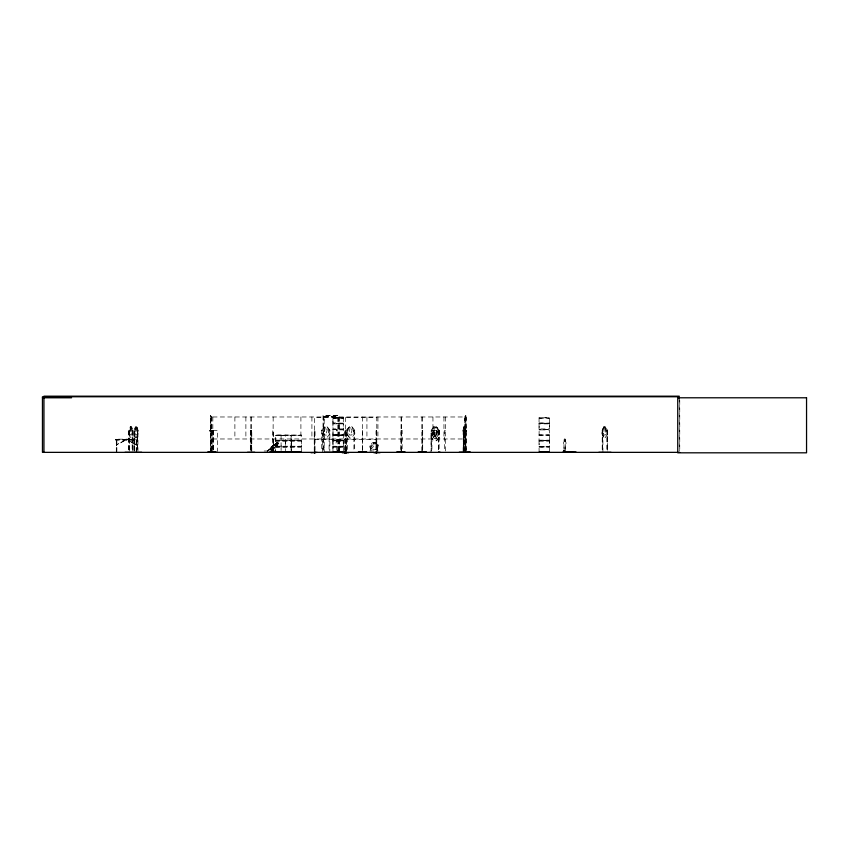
<?xml version="1.0" encoding="UTF-8"?>
<svg xmlns="http://www.w3.org/2000/svg" width="849" height="849" viewBox="0 0 849 849"><rect width="100%" height="100%" fill="white"/><g stroke="black" fill="none" stroke-linecap="round" stroke-linejoin="round"><path stroke-width="0.64" stroke-dasharray="4.25 3.18" d="M275.405 443.709L275.405 446.266L275.299 440.811L301.48 440.673L275.32 440.514L275.363 435.07L301.469 435.176L275.32 435.134M281.061 435.282L281.104 446.298L281.104 443.709M285.678 443.709L285.667 435.081M291.08 435.579L291.069 446.298L291.069 443.709M291.377 443.709L291.366 435.081M301.342 443.709L301.416 440.854M343.283 446.234L332.988 446.234L332.904 446.903L343.367 446.903L343.283 441.183L332.988 441.183L332.988 446.298L332.872 440.705L332.999 429.912L332.988 440.164L343.283 440.164L343.399 429.435L332.872 429.414L332.946 423.609L343.367 423.258M343.272 443.709L343.272 440.196M343.272 426.4L343.346 423.555M549.505 440.535L549.409 429.944L539.126 429.881L539.019 440.535L549.526 440.673L539.009 440.78L539.126 446.298L539.126 443.709M539.126 426.4L539.019 429.297L549.526 429.435L539.115 429.944M549.399 443.709L549.473 440.854M549.399 426.4L549.494 423.205L539.03 423.205L539.083 417.761L549.494 417.793L539.062 417.772M209.544 430.804C211.03 431.016 209.056 429.976 209.661 431.175M210.616 430.294L210.69 431.143L210.69 430.241M211.412 430.358L211.412 431.143L211.412 430.241M212.558 431.005C213.067 429.944 210.711 430.698 212.558 431.112M463.66 431.005C463.66 431.653 465.348 429.785 462.981 430.316L463.692 437.299L464.509 437.299M464.254 427.365L463.565 452.358M465.539 431.027L465.539 430.241M466.685 431.005C465.401 431.005 466.971 429.541 466.674 431.112M210.234 430.241L210.234 431.143M463.83 451.551L463.787 430.56M464.35 430.241L464.35 431.143M464.743 431.09L464.403 426.92L463.703 426.92L463.002 430.347M465.995 431.143L465.995 430.241M291.069 446.266L291.069 451.997M301.342 451.997L301.448 446.85M343.272 429.944L332.904 429.594M343.272 451.997L343.336 446.924M539.115 422.887L549.483 423.173M539.115 446.298L549.526 446.744L539.03 446.903L539.126 451.997M549.399 451.997L549.494 446.903M565.689 444.452L565.349 451.519L565.689 444.452A1.836 1.22 -90 0 0 565.434 441.565L565.041 438.784M275.394 441.183L301.353 441.183L301.342 446.234L275.394 446.234L275.405 451.997M606.961 430.263L607.651 430.347M606.971 430.188L606.95 451.063M338.762 451.519L339.144 444.452A1.836 1.836 0 0 0 338.762 441.565C340.438 437.957 335.259 437.957 336.926 441.565A1.836 1.836 0 0 0 336.544 444.452L336.926 451.519M322.546 430.241L321.729 430.347L321.729 451.063M347.421 430.188L346.604 430.347L349.289 426.92L352.038 426.824L354.797 430.316L354.797 433.807L352.038 437.299L349.247 437.299L346.488 433.807M432.014 430.188L431.886 452.358M563.959 444.452L564.214 451.519L563.874 444.452A1.836 1.22 -90 0 1 564.214 441.565L564.288 439.124M564.659 450.84L563.885 450.787L564.543 450.511M281.104 446.298L281.104 451.997M275.288 446.723L301.353 446.298M463.225 430.284L463.289 451.063M332.872 435.176L343.399 435.176L332.893 435.229M549.473 435.028L539.083 435.07M130.757 427.365C128.952 434.635 133.017 434.614 131.181 427.365L130.682 427.365M135.925 427.365C134.11 434.635 138.175 434.614 136.349 427.365L135.84 427.365M564.245 450.787L564.086 450.437M130.343 426.92L129.706 432.958L130.555 435.038L131.404 435.038L132.232 432.958M464.424 437.299L465.114 433.775M137.75 430.284L137.602 451.063M464.753 432.958L464.297 435.038L463.352 432.958M465.804 415.49L465.528 416.36M603.002 430.347L603.872 426.92L605.719 426.824L607.449 430.347L607.438 451.063M602.641 430.337L602.429 451.063M332.925 423.184L332.957 417.761L343.378 417.814L332.925 417.772L332.988 422.855L343.336 423.184L332.925 423.545M332.946 440.429L343.314 440.408M539.019 423.227L539.115 428.925L549.409 428.925L549.409 423.874L539.115 423.874M272.274 446.606L271.807 447.932L272.709 447.932C274.98 448.187 280.276 439.4 277.411 444.94M132.582 430.305L132.529 451.063M132.784 451.063L132.911 430.316L131.542 426.824L130.247 426.824L129.006 430.347L129.016 451.063M135.49 437.299L134.121 433.807L135.405 437.299L136.795 437.299L138.079 433.807L138.079 430.316L136.795 426.824L135.405 426.824L134.163 430.347L134.174 451.063M136.71 437.299L137.952 433.775M433.86 426.92L432.512 430.347L432.512 432.958L434.317 435.038L436.099 435.038L437.861 432.958L437.861 430.347L436.535 426.92L433.807 426.824L431.08 430.316L431.154 451.063L431.196 430.347L431.929 430.305M323.055 430.347L324.414 426.92L327.12 426.92L329.921 430.316L329.815 451.063M349.289 426.92L347.931 430.347L347.931 432.958L349.746 435.038L351.56 435.038L353.343 432.958L353.343 430.347L351.995 426.92L349.289 426.92L346.488 430.316L346.604 451.063M332.925 429.254L343.399 429.382M274.025 444.94L277.029 442.69L273.325 444.918L270.099 449.439L271.001 447.147L277.082 442.764M277.464 445.003L278.483 442.764L277.039 442.817L278.483 442.764M332.904 446.616L343.357 446.585M343.367 440.833L332.925 440.854M539.03 446.616L549.483 446.585M549.473 423.545L539.041 423.524M284.373 435.59L285.275 435.59M290.071 435.59L290.974 435.59M300.037 435.59L300.949 435.59M341.967 418.281L342.869 418.281M341.967 435.59L342.869 435.59M548.093 418.281L548.995 418.281M548.093 435.59L548.995 435.59M605.698 426.92L603.872 426.92L602.068 430.316L602.068 433.807L603.915 437.299L605.719 437.299L607.502 433.807L605.655 437.299M603.915 426.824L602.121 430.347L602.907 430.347L602.907 452.358M134.471 443.878L136.954 444.77L127.318 440.09M134.609 443.953L128.072 440.09M336.374 430.804L336.756 430.21M337.17 430.804L337.361 430.56M275.883 435.59L277.485 435.59M281.592 435.59L283.184 435.59M291.557 435.59L293.149 435.59M333.477 418.281L335.079 418.281M333.477 435.59L335.079 435.59M376.669 444.94L375.322 442.753L372.615 442.817L371.257 444.94L371.257 446.606L373.072 447.932L374.876 447.932L376.669 446.606M539.603 418.281L541.206 418.281M539.603 435.59L541.206 435.59M332.978 434.837L343.314 434.826L332.935 435.017M439.304 433.807L436.566 437.299L433.807 437.299L431.08 433.807L433.828 430.316L436.598 430.316L439.315 433.807L436.577 430.316L435.633 427.365L434.741 427.365L433.871 430.347L434.741 433.234L435.633 433.234L436.545 431.876L436.545 430.347M436.535 440.695L439.23 437.267M329.921 433.807L327.173 437.299L324.371 437.299L321.622 433.807L321.622 430.316L324.371 426.824L327.173 426.824L329.837 430.347L329.03 430.347M564.298 438.933L565.349 439.124M274.386 444.876L267.127 451.243M267.382 451.243L274.45 444.494M268.178 450.649L274.62 444.738L268.433 450.649M270.438 451.265L277.761 444.515L271.744 450.66M270.693 451.265L277.761 444.515M271.489 450.66L277.931 444.759M375.364 442.764L372.573 442.69L369.814 444.982L369.814 447.211L372.573 449.439L375.364 449.365M375.322 442.817L378.123 444.982L378.123 447.211L375.364 449.439L372.615 449.312M277.135 443.04L273.219 446.776L275.034 445.916L277.188 443.104M270.131 449.312L275.193 447.211L271.489 449.439L270.173 449.376M337 431.09L337.233 431.048M118.531 443.539L116.302 445.078L125.769 440.09M125.026 440.09L118.478 443.953M564.479 450.745L563.906 450.532M347.379 430.337L347.347 452.358M539.062 434.837L549.494 434.858M211.401 416.519L211.401 452.241L211.497 416.519L210.679 416.519L210.679 450.915M324.244 416.488L338.029 416.488L337.998 452.241M212.844 416.976L466.175 416.976L466.207 451.551M332.999 418.281L343.272 418.281M539.126 418.281L549.399 418.281M324.169 418.78L324.169 420.128M463.692 426.824L464.509 426.824L465.199 430.347L465.252 451.551M130.268 426.92L131.606 426.92L132.232 430.347M135.426 426.92L136.774 426.92L137.952 430.347L137.952 451.063M433.85 426.92L436.535 426.92L439.304 430.316L439.304 437.299L436.577 440.79L433.818 440.79L431.09 437.299M343.283 428.925L332.988 428.925L332.999 423.842L343.283 423.874L343.336 429.254M210.86 429.955L210.86 431.43M353.906 430.04L353.937 451.063M465.358 429.955L464.997 451.063M602.673 430.082L602.694 451.063M132.911 430.316L132.179 430.347L132.179 451.063M138.079 430.316L137.347 430.347L137.347 451.063M211.868 431.143L212.101 430.347L212.091 451.551M212.844 430.347L217.514 430.347L217.514 451.551M353.906 430.347L354.691 430.347L354.691 451.063M362.672 430.347L362.374 451.551M401.078 430.347L400.792 451.551M401.407 430.347L402.15 430.347L402.15 451.551M421.974 430.347L422.717 430.347L422.717 451.551M438.402 430.347L439.188 430.347L439.135 451.063M445.428 430.347L444.674 430.347L444.674 451.551M463.83 430.347L466.218 430.347M376.786 430.804L376.065 430.804L376.065 450.681M324.169 433.584L324.169 434.921M129.08 433.775L130.321 437.299L131.627 437.299L132.794 433.775M463.098 433.775L463.787 437.299M602.068 433.807L603.947 437.203M275.405 435.59L301.342 435.59M332.999 435.59L343.272 435.59M539.126 435.59L549.399 435.59M212.844 438.975L466.175 438.975M137.549 439.177L115.549 439.177L115.549 440.09L137.549 440.09M115.549 439.474L137.549 439.474M314.438 439.442L376.786 439.442M564.129 439.58L564.214 441.565M565.349 439.58L565.434 441.565M115.549 439.782L137.549 439.782M275.394 440.164L301.353 440.164L301.416 435.081M539.115 440.164L549.409 440.164M539.115 441.183L549.409 441.183L549.399 446.298M136.689 445.131L136.689 445.821M275.32 446.903L301.459 446.638M324.169 446.935L324.169 448.283M275.394 447.253L301.353 447.253M343.283 447.253L332.988 447.253L332.988 450.915M539.115 447.253L549.409 447.253M337.424 450.31L338.263 450.31M563.736 450.31L564.394 450.31M563.715 450.575L564.744 450.628M264.156 451.01L276.53 451.01M369.761 451.01L378.187 451.01M343.314 417.761L343.283 422.951M210.775 416.392L210.414 415.49M329.21 430.082L329.072 451.063M323.055 432.958L324.88 435.038L326.685 435.038L328.467 432.958L328.467 430.347L327.12 426.92M346.583 433.775L349.289 437.203M436.524 426.92L439.209 430.347M603.002 432.958L604.17 435.038L605.337 435.038L606.494 432.958L605.624 426.92M332.904 446.903L332.999 451.997M285.688 441.183L285.678 451.997M464.424 426.824L465.114 430.347M136.774 426.92L137.4 432.958L136.562 435.038L135.723 435.038L134.874 432.958L135.511 426.92L134.248 430.347L134.269 452.358M463.713 431.876L464.17 433.234L464.17 427.365M549.399 422.919L549.388 417.772M212.558 430.581L212.558 430.804M679.752 400.388L679.752 451.052M679.232 397.788L679.232 451.052M607.502 430.316L607.651 451.063M607.173 430.347L607.173 451.063M602.206 430.347L602.206 451.063M465.931 416.976L465.995 451.551M465.804 452.358L465.804 415.31L465.443 452.358M465.539 450.915L465.539 416.519L464.721 416.519L464.721 452.241M464.817 416.519L464.817 452.241M463.374 451.063L463.703 426.92L463.098 451.063M445.428 416.976L445.428 451.551M443.953 416.976L443.953 438.975M432.948 416.976L432.948 438.975M422.452 430.347L422.452 451.551M422.165 416.976L422.165 451.551M421.974 416.976L421.974 451.551M401.407 416.976L401.407 451.551M401.068 416.976L401.078 451.551M377.932 416.976L377.932 438.975M378.028 444.94L378.028 447.19M377.529 451.084L377.529 444.515L377.02 451.084M376.786 450.681L376.786 417.432L314.438 417.432L314.438 450.681M376.585 430.804L376.585 450.681M376.266 430.804L376.266 450.681M370.928 451.074L370.928 444.494L370.419 451.074M366.927 416.976L366.927 438.975M362.661 416.976L362.661 451.551M346.19 450.681L346.19 430.804L344.832 430.804L344.832 450.681M345.978 430.804L345.978 450.681M345.554 417.432L345.66 450.681M345.458 430.804L345.458 450.681M345.352 430.804L345.352 450.681M345.034 430.804L345.034 450.681M339.207 451.031L339.207 415.31L323.066 415.31L323.066 452.358M338.995 451.042L338.995 415.522L323.278 415.522L323.278 452.358M338.125 451.074L338.125 416.392L324.148 416.392L324.244 452.358M322.482 452.358L322.355 430.326M314.968 450.681L314.968 430.804L314.236 430.804L314.236 450.681M314.767 430.804L314.767 450.681M311.912 416.976L311.912 438.975M300.907 416.976L300.907 438.975M291.387 441.183L291.377 451.997M273.41 451.551L273.41 430.347L272.794 430.347L272.794 451.551M273.166 416.976L273.038 451.551M251.782 451.551L251.782 430.347L250.317 430.347L250.317 451.551M251.537 430.347L251.537 451.551M251.41 430.347L251.41 451.551M251.155 416.976L251.155 451.551M250.964 416.976L250.964 451.551M250.466 430.347L250.466 451.551M245.881 416.976L245.881 438.975M234.886 416.976L234.886 438.975M213.63 430.347L213.63 451.551M213.481 430.347L213.481 451.551M212.982 430.347L212.982 451.551M212.844 416.976L212.844 451.551M211.804 416.976L211.804 451.551M210.775 452.358L210.775 415.31L210.414 452.358M136.806 440.09L136.806 452.358M136.233 440.09L136.233 452.358M134.524 451.063L134.588 430.04L133.93 430.347L133.93 451.063M129.356 451.063L129.419 430.04L128.761 430.347L128.761 451.063M129.112 430.347L129.112 452.358M126.543 439.177L126.543 440.09M116.865 440.09L116.865 452.358M116.292 440.09L116.292 452.358M464.806 430.358L464.817 431.027L464.817 430.358M604.446 427.365L603.883 431.876L605.029 433.234L605.634 430.347L605.029 427.365L604.446 427.365M433.202 432.661L434.635 435.304L433.139 438.02L435.091 435.792C435.834 439.442 438.763 438.084 435.579 435.293L437.023 432.757L436.312 432.682L435.123 434.773L433.202 432.661M434.741 430.857L433.871 435.367L434.741 436.726L435.633 436.726L436.545 433.839L435.633 430.857L434.741 430.857M325.305 427.365L324.424 431.876L325.305 433.234L326.207 433.234L327.13 430.347L326.207 427.365L325.305 427.365M350.181 427.365L349.3 431.876L350.181 433.234L351.083 433.234L352.006 430.347L351.083 427.365L350.181 427.365M433.86 430.411L432.512 433.839L432.512 436.46L434.317 438.53L436.099 438.53L437.861 436.46L437.861 433.839L436.535 430.411L433.86 430.411M373.507 443.04L372.626 445.916L374.409 446.776L375.332 444.94L374.409 443.04L373.507 443.104M438.487 430.04L438.402 451.063L438.487 430.072M337.011 430.21L336.904 430.21M116.748 445.131L116.409 445.821L116.748 445.131"/><path stroke-width="1.27" d="M459.213 452.241L470.197 451.891M124.983 452.337L141.719 452.337M247.452 452.337L254.742 452.294M598.821 452.337L611.047 452.337M342.243 452.793L348.737 452.761M311.052 452.793L317.144 452.368M430.019 452.337L431.589 452.294M563.089 452.114L576.174 452.326L563.089 452.114L563.577 452.337M337.18 452.347L336.671 452.337M338.655 452.22L339.006 452.326M209.289 452.337L209.852 452.294M212.123 452.241L211.433 452.294M677.735 396.759L42.45 396.759L42.45 452.358L679.752 452.358M42.45 397.788L71.571 397.788M275.384 452.135L301.363 452.135M332.978 452.135L343.293 452.135M539.104 452.124L549.42 452.124M301.353 452.326L269.77 451.891M324.276 452.241L343.283 452.326M440.313 452.337L438.625 451.891M539.115 452.326L549.409 452.326M373.889 452.75L379.981 452.75M679.232 398.797L679.232 396.186L43.946 396.186L43.946 452.358M426.431 451.891L418.186 451.891M405.058 451.891L396.801 451.891M376.754 452.008L376.786 452.814M376.648 452.008L376.585 452.814M376.457 452.008L376.489 452.814M376.266 452.008L376.203 452.814M376.086 452.008L376.001 452.814M366.651 451.891L358.395 451.891M346.243 452.814L346.159 452.008L346.042 452.814M345.755 452.008L345.787 452.814M345.617 452.008L345.66 452.814M345.394 452.008L345.416 452.814M345.352 452.814L345.235 452.008L345.034 452.814M344.97 452.008L344.97 452.814M344.768 452.008L344.768 452.814M315.021 452.814L314.968 452.008L314.82 452.814M314.639 452.008L314.671 452.814M314.554 452.008L314.236 452.814M216.071 451.891L207.825 451.891M806.55 397.788L677.735 397.788L677.735 452.814L806.55 452.814L806.55 397.788"/></g></svg>
